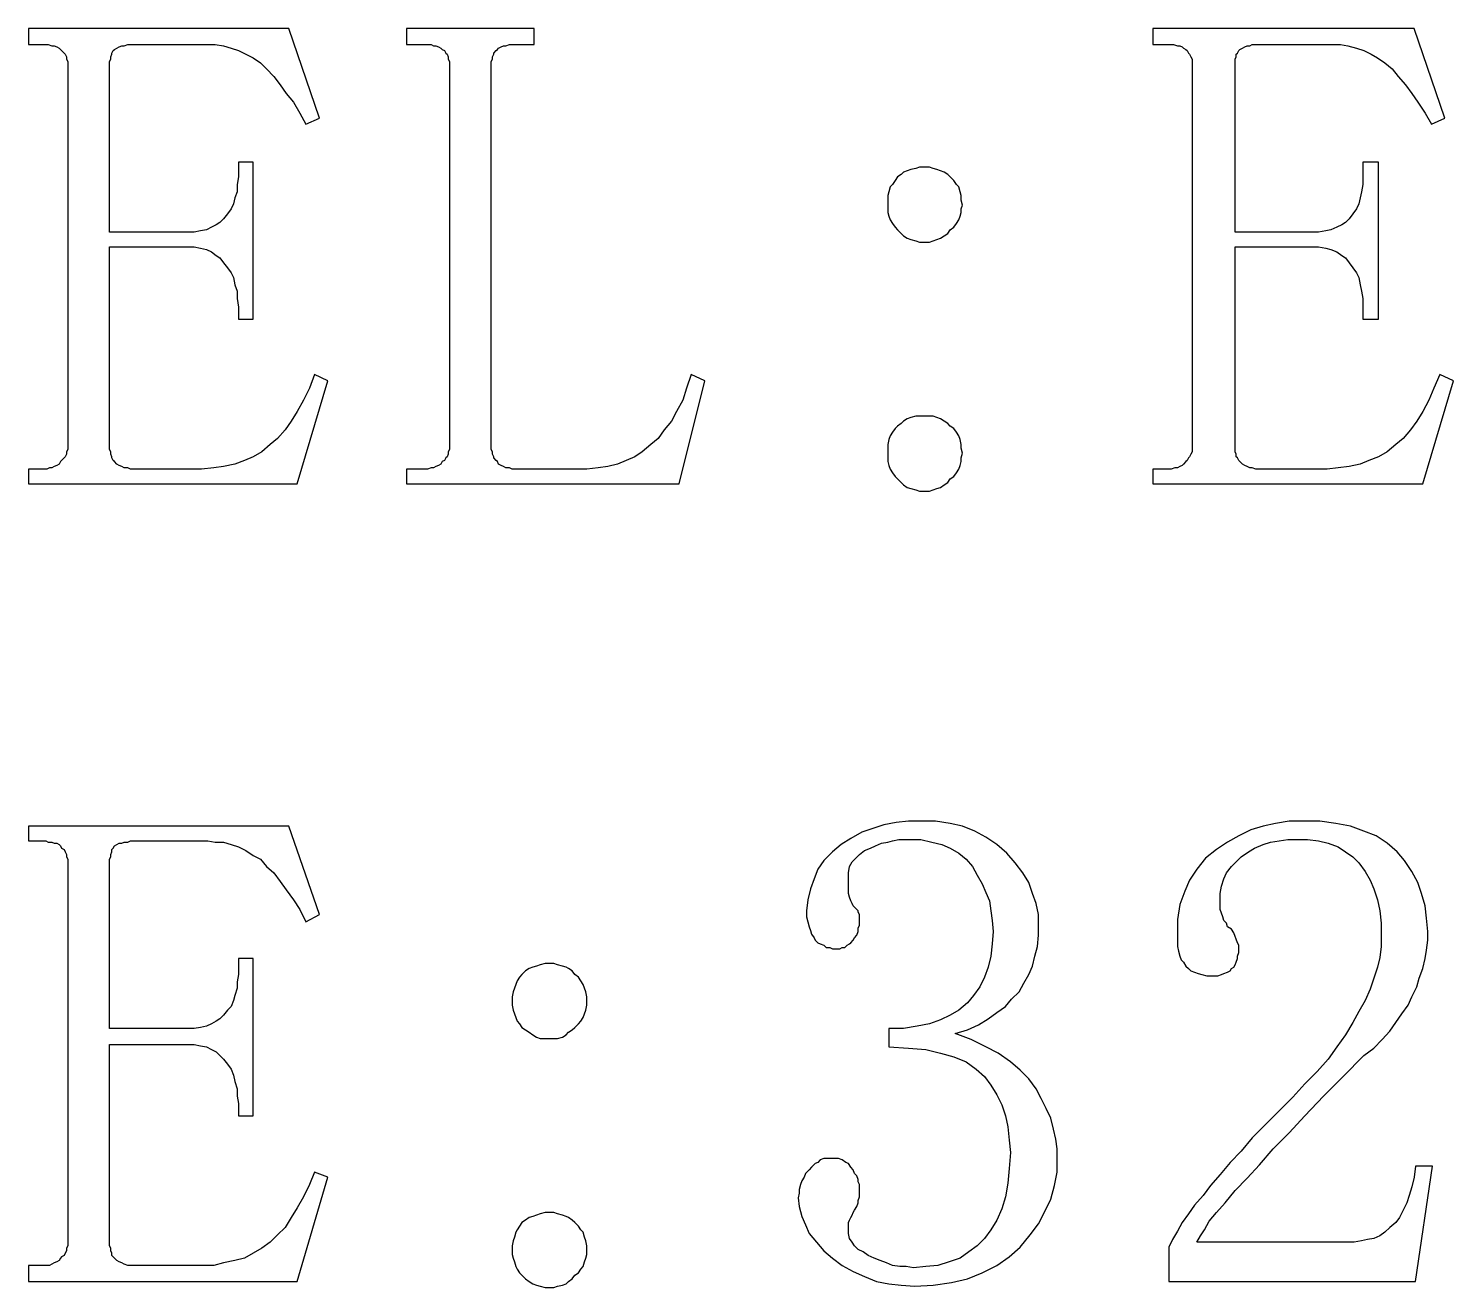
# Model space of a CAD drawing. Extents: x -210 to 210, y -160 to 160.
# Drawn here: x -183.85 to -172.24, y -132.97 to -122.71 of the extents above; entities that cross this region are included whole.
import ezdxf

# ---------------------------------------------------------------- set-up
doc = ezdxf.new("R2010")
doc.units = 0
doc.header["$MEASUREMENT"] = 0
doc.layers.get('0').update_dxf_attribs({"linetype": 'CONTINUOUS'})

msp = doc.modelspace()

# ---------------------------------------------------------------- linework, layer by layer
for points in [[(-183.85, -122.71), (-183.85, -122.84), (-183.85, -122.84), (-183.74, -122.84), (-183.74, -122.84), (-183.71, -122.84), (-183.71, -122.84), (-183.69, -122.84), (-183.69, -122.84), (-183.66, -122.85), (-183.66, -122.85), (-183.64, -122.85), (-183.64, -122.85), (-183.62, -122.86), (-183.62, -122.86), (-183.6, -122.87), (-183.6, -122.87), (-183.59, -122.88), (-183.59, -122.88), (-183.58, -122.89), (-183.58, -122.89), (-183.56, -122.91), (-183.56, -122.91), (-183.55, -122.92), (-183.55, -122.92), (-183.54, -122.94), (-183.54, -122.94), (-183.54, -122.96), (-183.54, -122.96), (-183.53, -122.98), (-183.53, -122.98), (-183.53, -123.01), (-183.53, -123.01), (-183.53, -126.12), (-183.53, -126.12), (-183.53, -126.14), (-183.53, -126.14), (-183.54, -126.16), (-183.54, -126.16), (-183.54, -126.18), (-183.54, -126.18), (-183.55, -126.2), (-183.55, -126.2), (-183.56, -126.21), (-183.56, -126.21), (-183.58, -126.23), (-183.58, -126.23), (-183.59, -126.24), (-183.59, -126.24), (-183.6, -126.26), (-183.6, -126.26), (-183.62, -126.27), (-183.62, -126.27), (-183.64, -126.28), (-183.64, -126.28), (-183.66, -126.29), (-183.66, -126.29), (-183.68, -126.29), (-183.68, -126.29), (-183.7, -126.3), (-183.7, -126.3), (-183.73, -126.3), (-183.73, -126.3), (-183.85, -126.3), (-183.85, -126.3), (-183.85, -126.42), (-183.85, -126.42), (-181.66, -126.42), (-181.66, -126.42), (-181.41, -125.58), (-181.41, -125.58), (-181.52, -125.53), (-181.52, -125.53), (-181.56, -125.64), (-181.56, -125.64), (-181.61, -125.74), (-181.61, -125.74), (-181.66, -125.83), (-181.66, -125.83), (-181.71, -125.91), (-181.71, -125.91), (-181.76, -125.98), (-181.76, -125.98), (-181.82, -126.05), (-181.82, -126.05), (-181.88, -126.1), (-181.88, -126.1), (-181.95, -126.16), (-181.95, -126.16), (-182.02, -126.2), (-182.02, -126.2), (-182.09, -126.23), (-182.09, -126.23), (-182.17, -126.26), (-182.17, -126.26), (-182.26, -126.28), (-182.26, -126.28), (-182.34, -126.29), (-182.34, -126.29), (-182.44, -126.3), (-182.44, -126.3), (-182.99, -126.3), (-182.99, -126.3), (-183.02, -126.3), (-183.02, -126.3), (-183.04, -126.29), (-183.04, -126.29), (-183.07, -126.29), (-183.07, -126.29), (-183.09, -126.28), (-183.09, -126.28), (-183.11, -126.27), (-183.11, -126.27), (-183.13, -126.26), (-183.13, -126.26), (-183.15, -126.24), (-183.15, -126.24), (-183.16, -126.23), (-183.16, -126.23), (-183.17, -126.21), (-183.17, -126.21), (-183.17, -126.2), (-183.17, -126.2), (-183.18, -126.18), (-183.18, -126.18), (-183.18, -126.16), (-183.18, -126.16), (-183.19, -126.14), (-183.19, -126.14), (-183.19, -126.12), (-183.19, -126.12), (-183.19, -124.49), (-183.19, -124.49), (-182.56, -124.49), (-182.56, -124.49), (-182.5, -124.49), (-182.5, -124.49), (-182.45, -124.5), (-182.45, -124.5), (-182.4, -124.51), (-182.4, -124.51), (-182.36, -124.53), (-182.36, -124.53), (-182.32, -124.56), (-182.32, -124.56), (-182.29, -124.58), (-182.29, -124.58), (-182.26, -124.62), (-182.26, -124.62), (-182.23, -124.66), (-182.23, -124.66), (-182.2, -124.7), (-182.2, -124.7), (-182.18, -124.74), (-182.18, -124.74), (-182.17, -124.8), (-182.17, -124.8), (-182.15, -124.85), (-182.15, -124.85), (-182.15, -124.91), (-182.15, -124.91), (-182.14, -124.98), (-182.14, -124.98), (-182.14, -125.08), (-182.14, -125.08), (-182.02, -125.08), (-182.02, -125.08), (-182.02, -123.8), (-182.02, -123.8), (-182.14, -123.8), (-182.14, -123.8), (-182.14, -123.92), (-182.14, -123.92), (-182.15, -123.98), (-182.15, -123.98), (-182.15, -124.04), (-182.15, -124.04), (-182.17, -124.09), (-182.17, -124.09), (-182.18, -124.14), (-182.18, -124.14), (-182.2, -124.18), (-182.2, -124.18), (-182.23, -124.22), (-182.23, -124.22), (-182.26, -124.26), (-182.26, -124.26), (-182.29, -124.29), (-182.29, -124.29), (-182.32, -124.31), (-182.32, -124.31), (-182.36, -124.33), (-182.36, -124.33), (-182.4, -124.35), (-182.4, -124.35), (-182.45, -124.36), (-182.45, -124.36), (-182.5, -124.37), (-182.5, -124.37), (-182.56, -124.37), (-182.56, -124.37), (-183.19, -124.37), (-183.19, -124.37), (-183.19, -123.01), (-183.19, -123.01), (-183.19, -122.98), (-183.19, -122.98), (-183.18, -122.96), (-183.18, -122.96), (-183.18, -122.94), (-183.18, -122.94), (-183.17, -122.92), (-183.17, -122.92), (-183.17, -122.91), (-183.17, -122.91), (-183.16, -122.89), (-183.16, -122.89), (-183.15, -122.88), (-183.15, -122.88), (-183.13, -122.87), (-183.13, -122.87), (-183.11, -122.86), (-183.11, -122.86), (-183.09, -122.85), (-183.09, -122.85), (-183.07, -122.85), (-183.07, -122.85), (-183.04, -122.84), (-183.04, -122.84), (-183.02, -122.84), (-183.02, -122.84), (-182.99, -122.84), (-182.99, -122.84), (-182.39, -122.84), (-182.39, -122.84), (-182.33, -122.84), (-182.33, -122.84), (-182.26, -122.85), (-182.26, -122.85), (-182.2, -122.87), (-182.2, -122.87), (-182.14, -122.89), (-182.14, -122.89), (-182.08, -122.92), (-182.08, -122.92), (-182.02, -122.95), (-182.02, -122.95), (-181.96, -122.99), (-181.96, -122.99), (-181.91, -123.04), (-181.91, -123.04), (-181.85, -123.1), (-181.85, -123.1), (-181.8, -123.17), (-181.8, -123.17), (-181.75, -123.24), (-181.75, -123.24), (-181.69, -123.31), (-181.69, -123.31), (-181.64, -123.4), (-181.64, -123.4), (-181.59, -123.49), (-181.59, -123.49), (-181.48, -123.44), (-181.48, -123.44), (-181.73, -122.71), (-181.73, -122.71), (-183.85, -122.71)], [(-180.08, -126.14), (-180.08, -126.12), (-180.08, -126.12), (-180.08, -123.01), (-180.08, -123.01), (-180.08, -122.98), (-180.08, -122.98), (-180.07, -122.96), (-180.07, -122.96), (-180.07, -122.94), (-180.07, -122.94), (-180.06, -122.92), (-180.06, -122.92), (-180.06, -122.91), (-180.06, -122.91), (-180.04, -122.89), (-180.04, -122.89), (-180.03, -122.88), (-180.03, -122.88), (-180.02, -122.87), (-180.02, -122.87), (-180, -122.86), (-180, -122.86), (-179.98, -122.85), (-179.98, -122.85), (-179.96, -122.85), (-179.96, -122.85), (-179.93, -122.84), (-179.93, -122.84), (-179.91, -122.84), (-179.91, -122.84), (-179.88, -122.84), (-179.88, -122.84), (-179.73, -122.84), (-179.73, -122.84), (-179.73, -122.71), (-179.73, -122.71), (-180.77, -122.71), (-180.77, -122.71), (-180.77, -122.84), (-180.77, -122.84), (-180.63, -122.84), (-180.63, -122.84), (-180.6, -122.84), (-180.6, -122.84), (-180.57, -122.84), (-180.57, -122.84), (-180.55, -122.85), (-180.55, -122.85), (-180.53, -122.85), (-180.53, -122.85), (-180.51, -122.86), (-180.51, -122.86), (-180.49, -122.87), (-180.49, -122.87), (-180.48, -122.88), (-180.48, -122.88), (-180.46, -122.89), (-180.46, -122.89), (-180.45, -122.91), (-180.45, -122.91), (-180.44, -122.92), (-180.44, -122.92), (-180.43, -122.94), (-180.43, -122.94), (-180.43, -122.96), (-180.43, -122.96), (-180.42, -122.98), (-180.42, -122.98), (-180.42, -123.01), (-180.42, -123.01), (-180.42, -126.12), (-180.42, -126.12), (-180.42, -126.14), (-180.42, -126.14), (-180.43, -126.16), (-180.43, -126.16), (-180.43, -126.18), (-180.43, -126.18), (-180.44, -126.2), (-180.44, -126.2), (-180.45, -126.21), (-180.45, -126.21), (-180.46, -126.23), (-180.46, -126.23), (-180.48, -126.24), (-180.48, -126.24), (-180.49, -126.26), (-180.49, -126.26), (-180.51, -126.27), (-180.51, -126.27), (-180.53, -126.28), (-180.53, -126.28), (-180.55, -126.29), (-180.55, -126.29), (-180.57, -126.29), (-180.57, -126.29), (-180.6, -126.3), (-180.6, -126.3), (-180.63, -126.3), (-180.63, -126.3), (-180.77, -126.3), (-180.77, -126.3), (-180.77, -126.42), (-180.77, -126.42), (-178.55, -126.42), (-178.55, -126.42), (-178.34, -125.58), (-178.34, -125.58), (-178.45, -125.53), (-178.45, -125.53), (-178.49, -125.64), (-178.49, -125.64), (-178.52, -125.74), (-178.52, -125.74), (-178.57, -125.83), (-178.57, -125.83), (-178.61, -125.91), (-178.61, -125.91), (-178.67, -125.98), (-178.67, -125.98), (-178.72, -126.05), (-178.72, -126.05), (-178.78, -126.1), (-178.78, -126.1), (-178.85, -126.16), (-178.85, -126.16), (-178.91, -126.2), (-178.91, -126.2), (-178.98, -126.23), (-178.98, -126.23), (-179.05, -126.26), (-179.05, -126.26), (-179.13, -126.28), (-179.13, -126.28), (-179.21, -126.29), (-179.21, -126.29), (-179.3, -126.3), (-179.3, -126.3), (-179.88, -126.3), (-179.88, -126.3), (-179.91, -126.3), (-179.91, -126.3), (-179.93, -126.29), (-179.93, -126.29), (-179.96, -126.29), (-179.96, -126.29), (-179.98, -126.28), (-179.98, -126.28), (-180, -126.27), (-180, -126.27), (-180.02, -126.26), (-180.02, -126.26), (-180.03, -126.24), (-180.03, -126.24), (-180.04, -126.23), (-180.04, -126.23), (-180.06, -126.21), (-180.06, -126.21), (-180.06, -126.2), (-180.06, -126.2), (-180.07, -126.18), (-180.07, -126.18), (-180.07, -126.16), (-180.07, -126.16), (-180.08, -126.14)], [(-174.69, -122.71), (-174.69, -122.84), (-174.69, -122.84), (-174.58, -122.84), (-174.58, -122.84), (-174.55, -122.84), (-174.55, -122.84), (-174.52, -122.84), (-174.52, -122.84), (-174.49, -122.85), (-174.49, -122.85), (-174.47, -122.85), (-174.47, -122.85), (-174.45, -122.86), (-174.45, -122.86), (-174.44, -122.87), (-174.44, -122.87), (-174.42, -122.88), (-174.42, -122.88), (-174.41, -122.89), (-174.41, -122.89), (-174.4, -122.91), (-174.4, -122.91), (-174.39, -122.92), (-174.39, -122.92), (-174.38, -122.94), (-174.38, -122.94), (-174.37, -122.96), (-174.37, -122.96), (-174.37, -122.98), (-174.37, -122.98), (-174.37, -123.01), (-174.37, -123.01), (-174.37, -126.12), (-174.37, -126.12), (-174.37, -126.14), (-174.37, -126.14), (-174.37, -126.16), (-174.37, -126.16), (-174.38, -126.18), (-174.38, -126.18), (-174.39, -126.2), (-174.39, -126.2), (-174.4, -126.21), (-174.4, -126.21), (-174.41, -126.23), (-174.41, -126.23), (-174.42, -126.24), (-174.42, -126.24), (-174.44, -126.26), (-174.44, -126.26), (-174.45, -126.27), (-174.45, -126.27), (-174.47, -126.28), (-174.47, -126.28), (-174.49, -126.29), (-174.49, -126.29), (-174.51, -126.29), (-174.51, -126.29), (-174.54, -126.3), (-174.54, -126.3), (-174.56, -126.3), (-174.56, -126.3), (-174.69, -126.3), (-174.69, -126.3), (-174.69, -126.42), (-174.69, -126.42), (-172.49, -126.42), (-172.49, -126.42), (-172.24, -125.58), (-172.24, -125.58), (-172.35, -125.53), (-172.35, -125.53), (-172.4, -125.64), (-172.4, -125.64), (-172.44, -125.74), (-172.44, -125.74), (-172.49, -125.83), (-172.49, -125.83), (-172.54, -125.91), (-172.54, -125.91), (-172.59, -125.98), (-172.59, -125.98), (-172.65, -126.05), (-172.65, -126.05), (-172.71, -126.1), (-172.71, -126.1), (-172.78, -126.16), (-172.78, -126.16), (-172.85, -126.2), (-172.85, -126.2), (-172.93, -126.23), (-172.93, -126.23), (-173, -126.26), (-173, -126.26), (-173.09, -126.28), (-173.09, -126.28), (-173.18, -126.29), (-173.18, -126.29), (-173.27, -126.3), (-173.27, -126.3), (-173.83, -126.3), (-173.83, -126.3), (-173.85, -126.3), (-173.85, -126.3), (-173.88, -126.29), (-173.88, -126.29), (-173.9, -126.29), (-173.9, -126.29), (-173.92, -126.28), (-173.92, -126.28), (-173.94, -126.27), (-173.94, -126.27), (-173.96, -126.26), (-173.96, -126.26), (-173.98, -126.24), (-173.98, -126.24), (-173.99, -126.23), (-173.99, -126.23), (-174, -126.21), (-174, -126.21), (-174.01, -126.2), (-174.01, -126.2), (-174.01, -126.18), (-174.01, -126.18), (-174.02, -126.16), (-174.02, -126.16), (-174.02, -126.14), (-174.02, -126.14), (-174.02, -126.12), (-174.02, -126.12), (-174.02, -124.49), (-174.02, -124.49), (-173.39, -124.49), (-173.39, -124.49), (-173.34, -124.49), (-173.34, -124.49), (-173.28, -124.5), (-173.28, -124.5), (-173.24, -124.51), (-173.24, -124.51), (-173.19, -124.53), (-173.19, -124.53), (-173.15, -124.56), (-173.15, -124.56), (-173.12, -124.58), (-173.12, -124.58), (-173.09, -124.62), (-173.09, -124.62), (-173.06, -124.66), (-173.06, -124.66), (-173.03, -124.7), (-173.03, -124.7), (-173.01, -124.74), (-173.01, -124.74), (-173, -124.8), (-173, -124.8), (-172.99, -124.85), (-172.99, -124.85), (-172.98, -124.91), (-172.98, -124.91), (-172.98, -124.98), (-172.98, -124.98), (-172.98, -125.08), (-172.98, -125.08), (-172.85, -125.08), (-172.85, -125.08), (-172.85, -123.8), (-172.85, -123.8), (-172.98, -123.8), (-172.98, -123.8), (-172.98, -123.92), (-172.98, -123.92), (-172.98, -123.98), (-172.98, -123.98), (-172.99, -124.04), (-172.99, -124.04), (-173, -124.09), (-173, -124.09), (-173.01, -124.14), (-173.01, -124.14), (-173.03, -124.18), (-173.03, -124.18), (-173.06, -124.22), (-173.06, -124.22), (-173.09, -124.26), (-173.09, -124.26), (-173.12, -124.29), (-173.12, -124.29), (-173.15, -124.31), (-173.15, -124.31), (-173.19, -124.33), (-173.19, -124.33), (-173.24, -124.35), (-173.24, -124.35), (-173.28, -124.36), (-173.28, -124.36), (-173.34, -124.37), (-173.34, -124.37), (-173.39, -124.37), (-173.39, -124.37), (-174.02, -124.37), (-174.02, -124.37), (-174.02, -123.01), (-174.02, -123.01), (-174.02, -122.98), (-174.02, -122.98), (-174.02, -122.96), (-174.02, -122.96), (-174.01, -122.94), (-174.01, -122.94), (-174.01, -122.92), (-174.01, -122.92), (-174, -122.91), (-174, -122.91), (-173.99, -122.89), (-173.99, -122.89), (-173.98, -122.88), (-173.98, -122.88), (-173.96, -122.87), (-173.96, -122.87), (-173.94, -122.86), (-173.94, -122.86), (-173.92, -122.85), (-173.92, -122.85), (-173.9, -122.85), (-173.9, -122.85), (-173.88, -122.84), (-173.88, -122.84), (-173.85, -122.84), (-173.85, -122.84), (-173.83, -122.84), (-173.83, -122.84), (-173.23, -122.84), (-173.23, -122.84), (-173.16, -122.84), (-173.16, -122.84), (-173.1, -122.85), (-173.1, -122.85), (-173.03, -122.87), (-173.03, -122.87), (-172.97, -122.89), (-172.97, -122.89), (-172.91, -122.92), (-172.91, -122.92), (-172.86, -122.95), (-172.86, -122.95), (-172.8, -122.99), (-172.8, -122.99), (-172.74, -123.04), (-172.74, -123.04), (-172.69, -123.1), (-172.69, -123.1), (-172.63, -123.17), (-172.63, -123.17), (-172.58, -123.24), (-172.58, -123.24), (-172.53, -123.31), (-172.53, -123.31), (-172.47, -123.4), (-172.47, -123.4), (-172.42, -123.49), (-172.42, -123.49), (-172.31, -123.44), (-172.31, -123.44), (-172.56, -122.71), (-172.56, -122.71), (-174.69, -122.71)], [(-176.25, -124.18), (-176.24, -124.15), (-176.24, -124.15), (-176.25, -124.11), (-176.25, -124.11), (-176.25, -124.07), (-176.25, -124.07), (-176.26, -124.04), (-176.26, -124.04), (-176.27, -124), (-176.27, -124), (-176.29, -123.98), (-176.29, -123.98), (-176.31, -123.95), (-176.31, -123.95), (-176.34, -123.92), (-176.34, -123.92), (-176.36, -123.9), (-176.36, -123.9), (-176.39, -123.88), (-176.39, -123.88), (-176.42, -123.87), (-176.42, -123.87), (-176.45, -123.86), (-176.45, -123.86), (-176.48, -123.85), (-176.48, -123.85), (-176.51, -123.84), (-176.51, -123.84), (-176.55, -123.84), (-176.55, -123.84), (-176.59, -123.84), (-176.59, -123.84), (-176.62, -123.85), (-176.62, -123.85), (-176.66, -123.86), (-176.66, -123.86), (-176.69, -123.87), (-176.69, -123.87), (-176.72, -123.88), (-176.72, -123.88), (-176.74, -123.9), (-176.74, -123.9), (-176.77, -123.92), (-176.77, -123.92), (-176.79, -123.95), (-176.79, -123.95), (-176.81, -123.98), (-176.81, -123.98), (-176.83, -124), (-176.83, -124), (-176.84, -124.04), (-176.84, -124.04), (-176.85, -124.07), (-176.85, -124.07), (-176.85, -124.11), (-176.85, -124.11), (-176.85, -124.15), (-176.85, -124.15), (-176.85, -124.18), (-176.85, -124.18), (-176.85, -124.21), (-176.85, -124.21), (-176.84, -124.24), (-176.84, -124.24), (-176.83, -124.27), (-176.83, -124.27), (-176.81, -124.3), (-176.81, -124.3), (-176.79, -124.33), (-176.79, -124.33), (-176.77, -124.35), (-176.77, -124.35), (-176.74, -124.38), (-176.74, -124.38), (-176.72, -124.4), (-176.72, -124.4), (-176.69, -124.42), (-176.69, -124.42), (-176.66, -124.43), (-176.66, -124.43), (-176.62, -124.44), (-176.62, -124.44), (-176.59, -124.45), (-176.59, -124.45), (-176.55, -124.45), (-176.55, -124.45), (-176.51, -124.45), (-176.51, -124.45), (-176.48, -124.44), (-176.48, -124.44), (-176.45, -124.43), (-176.45, -124.43), (-176.42, -124.42), (-176.42, -124.42), (-176.39, -124.4), (-176.39, -124.4), (-176.36, -124.38), (-176.36, -124.38), (-176.34, -124.35), (-176.34, -124.35), (-176.31, -124.33), (-176.31, -124.33), (-176.29, -124.3), (-176.29, -124.3), (-176.27, -124.27), (-176.27, -124.27), (-176.26, -124.24), (-176.26, -124.24), (-176.25, -124.21), (-176.25, -124.21), (-176.25, -124.18)], [(-176.25, -126.21), (-176.24, -126.17), (-176.24, -126.17), (-176.25, -126.13), (-176.25, -126.13), (-176.25, -126.1), (-176.25, -126.1), (-176.26, -126.06), (-176.26, -126.06), (-176.27, -126.03), (-176.27, -126.03), (-176.29, -126), (-176.29, -126), (-176.31, -125.97), (-176.31, -125.97), (-176.34, -125.95), (-176.34, -125.95), (-176.36, -125.93), (-176.36, -125.93), (-176.39, -125.91), (-176.39, -125.91), (-176.42, -125.89), (-176.42, -125.89), (-176.45, -125.88), (-176.45, -125.88), (-176.48, -125.87), (-176.48, -125.87), (-176.51, -125.87), (-176.51, -125.87), (-176.55, -125.87), (-176.55, -125.87), (-176.59, -125.87), (-176.59, -125.87), (-176.62, -125.87), (-176.62, -125.87), (-176.66, -125.88), (-176.66, -125.88), (-176.69, -125.89), (-176.69, -125.89), (-176.72, -125.91), (-176.72, -125.91), (-176.74, -125.93), (-176.74, -125.93), (-176.77, -125.95), (-176.77, -125.95), (-176.79, -125.97), (-176.79, -125.97), (-176.81, -126), (-176.81, -126), (-176.83, -126.03), (-176.83, -126.03), (-176.84, -126.06), (-176.84, -126.06), (-176.85, -126.1), (-176.85, -126.1), (-176.85, -126.13), (-176.85, -126.13), (-176.85, -126.17), (-176.85, -126.17), (-176.85, -126.21), (-176.85, -126.21), (-176.85, -126.24), (-176.85, -126.24), (-176.84, -126.27), (-176.84, -126.27), (-176.83, -126.3), (-176.83, -126.3), (-176.81, -126.33), (-176.81, -126.33), (-176.79, -126.36), (-176.79, -126.36), (-176.77, -126.38), (-176.77, -126.38), (-176.74, -126.41), (-176.74, -126.41), (-176.72, -126.43), (-176.72, -126.43), (-176.69, -126.45), (-176.69, -126.45), (-176.66, -126.46), (-176.66, -126.46), (-176.62, -126.47), (-176.62, -126.47), (-176.59, -126.48), (-176.59, -126.48), (-176.55, -126.48), (-176.55, -126.48), (-176.51, -126.48), (-176.51, -126.48), (-176.48, -126.47), (-176.48, -126.47), (-176.45, -126.46), (-176.45, -126.46), (-176.42, -126.45), (-176.42, -126.45), (-176.39, -126.43), (-176.39, -126.43), (-176.36, -126.41), (-176.36, -126.41), (-176.34, -126.38), (-176.34, -126.38), (-176.31, -126.36), (-176.31, -126.36), (-176.29, -126.33), (-176.29, -126.33), (-176.27, -126.3), (-176.27, -126.3), (-176.26, -126.27), (-176.26, -126.27), (-176.25, -126.24), (-176.25, -126.24), (-176.25, -126.21)], [(-183.85, -129.21), (-183.85, -129.33), (-183.85, -129.33), (-183.74, -129.33), (-183.74, -129.33), (-183.71, -129.33), (-183.71, -129.33), (-183.69, -129.34), (-183.69, -129.34), (-183.66, -129.34), (-183.66, -129.34), (-183.64, -129.35), (-183.64, -129.35), (-183.62, -129.35), (-183.62, -129.35), (-183.6, -129.36), (-183.6, -129.36), (-183.59, -129.37), (-183.59, -129.37), (-183.58, -129.39), (-183.58, -129.39), (-183.56, -129.4), (-183.56, -129.4), (-183.55, -129.42), (-183.55, -129.42), (-183.54, -129.44), (-183.54, -129.44), (-183.54, -129.46), (-183.54, -129.46), (-183.53, -129.48), (-183.53, -129.48), (-183.53, -129.5), (-183.53, -129.5), (-183.53, -132.61), (-183.53, -132.61), (-183.53, -132.63), (-183.53, -132.63), (-183.54, -132.65), (-183.54, -132.65), (-183.54, -132.67), (-183.54, -132.67), (-183.55, -132.69), (-183.55, -132.69), (-183.56, -132.71), (-183.56, -132.71), (-183.58, -132.72), (-183.58, -132.72), (-183.59, -132.73), (-183.59, -132.73), (-183.6, -132.75), (-183.6, -132.75), (-183.62, -132.76), (-183.62, -132.76), (-183.64, -132.77), (-183.64, -132.77), (-183.66, -132.78), (-183.66, -132.78), (-183.68, -132.79), (-183.68, -132.79), (-183.7, -132.79), (-183.7, -132.79), (-183.73, -132.79), (-183.73, -132.79), (-183.85, -132.79), (-183.85, -132.79), (-183.85, -132.92), (-183.85, -132.92), (-181.66, -132.92), (-181.66, -132.92), (-181.41, -132.07), (-181.41, -132.07), (-181.52, -132.03), (-181.52, -132.03), (-181.56, -132.13), (-181.56, -132.13), (-181.61, -132.23), (-181.61, -132.23), (-181.66, -132.32), (-181.66, -132.32), (-181.71, -132.4), (-181.71, -132.4), (-181.76, -132.48), (-181.76, -132.48), (-181.82, -132.54), (-181.82, -132.54), (-181.88, -132.6), (-181.88, -132.6), (-181.95, -132.65), (-181.95, -132.65), (-182.02, -132.69), (-182.02, -132.69), (-182.09, -132.73), (-182.09, -132.73), (-182.17, -132.75), (-182.17, -132.75), (-182.26, -132.77), (-182.26, -132.77), (-182.34, -132.79), (-182.34, -132.79), (-182.44, -132.79), (-182.44, -132.79), (-182.99, -132.79), (-182.99, -132.79), (-183.02, -132.79), (-183.02, -132.79), (-183.04, -132.79), (-183.04, -132.79), (-183.07, -132.78), (-183.07, -132.78), (-183.09, -132.77), (-183.09, -132.77), (-183.11, -132.76), (-183.11, -132.76), (-183.13, -132.75), (-183.13, -132.75), (-183.15, -132.73), (-183.15, -132.73), (-183.16, -132.72), (-183.16, -132.72), (-183.17, -132.71), (-183.17, -132.71), (-183.17, -132.69), (-183.17, -132.69), (-183.18, -132.67), (-183.18, -132.67), (-183.18, -132.65), (-183.18, -132.65), (-183.19, -132.63), (-183.19, -132.63), (-183.19, -132.61), (-183.19, -132.61), (-183.19, -130.99), (-183.19, -130.99), (-182.56, -130.99), (-182.56, -130.99), (-182.5, -130.99), (-182.5, -130.99), (-182.45, -131), (-182.45, -131), (-182.4, -131.01), (-182.4, -131.01), (-182.36, -131.03), (-182.36, -131.03), (-182.32, -131.05), (-182.32, -131.05), (-182.29, -131.08), (-182.29, -131.08), (-182.26, -131.11), (-182.26, -131.11), (-182.23, -131.15), (-182.23, -131.15), (-182.2, -131.19), (-182.2, -131.19), (-182.18, -131.24), (-182.18, -131.24), (-182.17, -131.29), (-182.17, -131.29), (-182.15, -131.35), (-182.15, -131.35), (-182.15, -131.41), (-182.15, -131.41), (-182.14, -131.47), (-182.14, -131.47), (-182.14, -131.57), (-182.14, -131.57), (-182.02, -131.57), (-182.02, -131.57), (-182.02, -130.29), (-182.02, -130.29), (-182.14, -130.29), (-182.14, -130.29), (-182.14, -130.42), (-182.14, -130.42), (-182.15, -130.48), (-182.15, -130.48), (-182.15, -130.53), (-182.15, -130.53), (-182.17, -130.59), (-182.17, -130.59), (-182.18, -130.63), (-182.18, -130.63), (-182.2, -130.68), (-182.2, -130.68), (-182.23, -130.71), (-182.23, -130.71), (-182.26, -130.75), (-182.26, -130.75), (-182.29, -130.78), (-182.29, -130.78), (-182.32, -130.8), (-182.32, -130.8), (-182.36, -130.82), (-182.36, -130.82), (-182.4, -130.84), (-182.4, -130.84), (-182.45, -130.85), (-182.45, -130.85), (-182.5, -130.86), (-182.5, -130.86), (-182.56, -130.86), (-182.56, -130.86), (-183.19, -130.86), (-183.19, -130.86), (-183.19, -129.5), (-183.19, -129.5), (-183.19, -129.48), (-183.19, -129.48), (-183.18, -129.46), (-183.18, -129.46), (-183.18, -129.44), (-183.18, -129.44), (-183.17, -129.42), (-183.17, -129.42), (-183.17, -129.4), (-183.17, -129.4), (-183.16, -129.39), (-183.16, -129.39), (-183.15, -129.37), (-183.15, -129.37), (-183.13, -129.36), (-183.13, -129.36), (-183.11, -129.35), (-183.11, -129.35), (-183.09, -129.35), (-183.09, -129.35), (-183.07, -129.34), (-183.07, -129.34), (-183.04, -129.34), (-183.04, -129.34), (-183.02, -129.33), (-183.02, -129.33), (-182.99, -129.33), (-182.99, -129.33), (-182.39, -129.33), (-182.39, -129.33), (-182.33, -129.34), (-182.33, -129.34), (-182.26, -129.34), (-182.26, -129.34), (-182.2, -129.36), (-182.2, -129.36), (-182.14, -129.38), (-182.14, -129.38), (-182.08, -129.41), (-182.08, -129.41), (-182.02, -129.45), (-182.02, -129.45), (-181.96, -129.48), (-181.96, -129.48), (-181.91, -129.54), (-181.91, -129.54), (-181.85, -129.59), (-181.85, -129.59), (-181.8, -129.66), (-181.8, -129.66), (-181.75, -129.73), (-181.75, -129.73), (-181.69, -129.81), (-181.69, -129.81), (-181.64, -129.89), (-181.64, -129.89), (-181.59, -129.99), (-181.59, -129.99), (-181.48, -129.93), (-181.48, -129.93), (-181.73, -129.21), (-181.73, -129.21), (-183.85, -129.21)], [(-175.47, -132.03), (-175.47, -131.92), (-175.47, -131.92), (-175.47, -131.84), (-175.47, -131.84), (-175.48, -131.76), (-175.48, -131.76), (-175.5, -131.68), (-175.5, -131.68), (-175.52, -131.59), (-175.52, -131.59), (-175.56, -131.51), (-175.56, -131.51), (-175.6, -131.43), (-175.6, -131.43), (-175.64, -131.35), (-175.64, -131.35), (-175.7, -131.27), (-175.7, -131.27), (-175.77, -131.2), (-175.77, -131.2), (-175.85, -131.13), (-175.85, -131.13), (-175.95, -131.06), (-175.95, -131.06), (-176.05, -131.01), (-176.05, -131.01), (-176.17, -130.95), (-176.17, -130.95), (-176.3, -130.9), (-176.3, -130.9), (-176.2, -130.87), (-176.2, -130.87), (-176.11, -130.83), (-176.11, -130.83), (-176.03, -130.78), (-176.03, -130.78), (-175.96, -130.73), (-175.96, -130.73), (-175.89, -130.68), (-175.89, -130.68), (-175.84, -130.62), (-175.84, -130.62), (-175.78, -130.56), (-175.78, -130.56), (-175.74, -130.49), (-175.74, -130.49), (-175.7, -130.42), (-175.7, -130.42), (-175.67, -130.35), (-175.67, -130.35), (-175.65, -130.27), (-175.65, -130.27), (-175.63, -130.19), (-175.63, -130.19), (-175.62, -130.1), (-175.62, -130.1), (-175.62, -130.01), (-175.62, -130.01), (-175.62, -129.93), (-175.62, -129.93), (-175.64, -129.84), (-175.64, -129.84), (-175.67, -129.76), (-175.67, -129.76), (-175.7, -129.67), (-175.7, -129.67), (-175.75, -129.59), (-175.75, -129.59), (-175.81, -129.51), (-175.81, -129.51), (-175.88, -129.43), (-175.88, -129.43), (-175.96, -129.36), (-175.96, -129.36), (-176.05, -129.3), (-176.05, -129.3), (-176.14, -129.25), (-176.14, -129.25), (-176.24, -129.21), (-176.24, -129.21), (-176.34, -129.19), (-176.34, -129.19), (-176.46, -129.17), (-176.46, -129.17), (-176.58, -129.17), (-176.58, -129.17), (-176.68, -129.17), (-176.68, -129.17), (-176.78, -129.18), (-176.78, -129.18), (-176.88, -129.2), (-176.88, -129.2), (-176.97, -129.23), (-176.97, -129.23), (-177.06, -129.26), (-177.06, -129.26), (-177.15, -129.31), (-177.15, -129.31), (-177.23, -129.36), (-177.23, -129.36), (-177.3, -129.42), (-177.3, -129.42), (-177.37, -129.49), (-177.37, -129.49), (-177.42, -129.56), (-177.42, -129.56), (-177.45, -129.64), (-177.45, -129.64), (-177.48, -129.72), (-177.48, -129.72), (-177.5, -129.81), (-177.5, -129.81), (-177.51, -129.9), (-177.51, -129.9), (-177.51, -129.95), (-177.51, -129.95), (-177.5, -129.99), (-177.5, -129.99), (-177.49, -130.03), (-177.49, -130.03), (-177.48, -130.06), (-177.48, -130.06), (-177.47, -130.09), (-177.47, -130.09), (-177.45, -130.12), (-177.45, -130.12), (-177.44, -130.14), (-177.44, -130.14), (-177.42, -130.16), (-177.42, -130.16), (-177.4, -130.17), (-177.4, -130.17), (-177.37, -130.18), (-177.37, -130.18), (-177.35, -130.2), (-177.35, -130.2), (-177.32, -130.2), (-177.32, -130.2), (-177.3, -130.21), (-177.3, -130.21), (-177.27, -130.21), (-177.27, -130.21), (-177.24, -130.21), (-177.24, -130.21), (-177.22, -130.2), (-177.22, -130.2), (-177.2, -130.2), (-177.2, -130.2), (-177.18, -130.18), (-177.18, -130.18), (-177.16, -130.17), (-177.16, -130.17), (-177.15, -130.16), (-177.15, -130.16), (-177.13, -130.14), (-177.13, -130.14), (-177.12, -130.12), (-177.12, -130.12), (-177.1, -130.1), (-177.1, -130.1), (-177.09, -130.07), (-177.09, -130.07), (-177.09, -130.04), (-177.09, -130.04), (-177.08, -130.02), (-177.08, -130.02), (-177.08, -129.99), (-177.08, -129.99), (-177.08, -129.96), (-177.08, -129.96), (-177.08, -129.94), (-177.08, -129.94), (-177.08, -129.93), (-177.08, -129.93), (-177.09, -129.91), (-177.09, -129.91), (-177.09, -129.9), (-177.09, -129.9), (-177.1, -129.89), (-177.1, -129.89), (-177.12, -129.87), (-177.12, -129.87), (-177.13, -129.86), (-177.13, -129.86), (-177.14, -129.84), (-177.14, -129.84), (-177.15, -129.82), (-177.15, -129.82), (-177.16, -129.79), (-177.16, -129.79), (-177.17, -129.76), (-177.17, -129.76), (-177.17, -129.72), (-177.17, -129.72), (-177.17, -129.68), (-177.17, -129.68), (-177.17, -129.64), (-177.17, -129.64), (-177.17, -129.59), (-177.17, -129.59), (-177.16, -129.54), (-177.16, -129.54), (-177.14, -129.5), (-177.14, -129.5), (-177.11, -129.47), (-177.11, -129.47), (-177.08, -129.44), (-177.08, -129.44), (-177.04, -129.41), (-177.04, -129.41), (-176.99, -129.39), (-176.99, -129.39), (-176.95, -129.37), (-176.95, -129.37), (-176.9, -129.35), (-176.9, -129.35), (-176.85, -129.34), (-176.85, -129.34), (-176.81, -129.33), (-176.81, -129.33), (-176.76, -129.32), (-176.76, -129.32), (-176.72, -129.32), (-176.72, -129.32), (-176.67, -129.32), (-176.67, -129.32), (-176.58, -129.32), (-176.58, -129.32), (-176.49, -129.34), (-176.49, -129.34), (-176.41, -129.36), (-176.41, -129.36), (-176.34, -129.39), (-176.34, -129.39), (-176.27, -129.43), (-176.27, -129.43), (-176.21, -129.48), (-176.21, -129.48), (-176.16, -129.54), (-176.16, -129.54), (-176.12, -129.61), (-176.12, -129.61), (-176.08, -129.68), (-176.08, -129.68), (-176.05, -129.75), (-176.05, -129.75), (-176.02, -129.82), (-176.02, -129.82), (-176.01, -129.9), (-176.01, -129.9), (-176, -129.98), (-176, -129.98), (-175.99, -130.07), (-175.99, -130.07), (-176, -130.17), (-176, -130.17), (-176.01, -130.27), (-176.01, -130.27), (-176.03, -130.36), (-176.03, -130.36), (-176.06, -130.44), (-176.06, -130.44), (-176.1, -130.52), (-176.1, -130.52), (-176.15, -130.59), (-176.15, -130.59), (-176.2, -130.65), (-176.2, -130.65), (-176.27, -130.71), (-176.27, -130.71), (-176.34, -130.75), (-176.34, -130.75), (-176.42, -130.79), (-176.42, -130.79), (-176.51, -130.82), (-176.51, -130.82), (-176.61, -130.84), (-176.61, -130.84), (-176.72, -130.86), (-176.72, -130.86), (-176.84, -130.86), (-176.84, -130.86), (-176.84, -131.01), (-176.84, -131.01), (-176.68, -131.02), (-176.68, -131.02), (-176.54, -131.03), (-176.54, -131.03), (-176.42, -131.06), (-176.42, -131.06), (-176.31, -131.09), (-176.31, -131.09), (-176.21, -131.13), (-176.21, -131.13), (-176.13, -131.19), (-176.13, -131.19), (-176.06, -131.25), (-176.06, -131.25), (-176.01, -131.32), (-176.01, -131.32), (-175.96, -131.4), (-175.96, -131.4), (-175.92, -131.48), (-175.92, -131.48), (-175.89, -131.57), (-175.89, -131.57), (-175.87, -131.66), (-175.87, -131.66), (-175.86, -131.77), (-175.86, -131.77), (-175.85, -131.87), (-175.85, -131.87), (-175.86, -132), (-175.86, -132), (-175.87, -132.12), (-175.87, -132.12), (-175.89, -132.23), (-175.89, -132.23), (-175.92, -132.33), (-175.92, -132.33), (-175.96, -132.42), (-175.96, -132.42), (-176.01, -132.5), (-176.01, -132.5), (-176.06, -132.57), (-176.06, -132.57), (-176.12, -132.63), (-176.12, -132.63), (-176.19, -132.68), (-176.19, -132.68), (-176.26, -132.73), (-176.26, -132.73), (-176.35, -132.76), (-176.35, -132.76), (-176.44, -132.79), (-176.44, -132.79), (-176.54, -132.8), (-176.54, -132.8), (-176.64, -132.81), (-176.64, -132.81), (-176.7, -132.8), (-176.7, -132.8), (-176.75, -132.8), (-176.75, -132.8), (-176.81, -132.79), (-176.81, -132.79), (-176.86, -132.77), (-176.86, -132.77), (-176.91, -132.75), (-176.91, -132.75), (-176.96, -132.73), (-176.96, -132.73), (-177.01, -132.71), (-177.01, -132.71), (-177.05, -132.68), (-177.05, -132.68), (-177.09, -132.66), (-177.09, -132.66), (-177.12, -132.63), (-177.12, -132.63), (-177.14, -132.6), (-177.14, -132.6), (-177.16, -132.57), (-177.16, -132.57), (-177.17, -132.53), (-177.17, -132.53), (-177.17, -132.5), (-177.17, -132.5), (-177.17, -132.48), (-177.17, -132.48), (-177.17, -132.46), (-177.17, -132.46), (-177.17, -132.44), (-177.17, -132.44), (-177.16, -132.42), (-177.16, -132.42), (-177.15, -132.4), (-177.15, -132.4), (-177.14, -132.38), (-177.14, -132.38), (-177.13, -132.36), (-177.13, -132.36), (-177.12, -132.34), (-177.12, -132.34), (-177.1, -132.31), (-177.1, -132.31), (-177.09, -132.28), (-177.09, -132.28), (-177.09, -132.26), (-177.09, -132.26), (-177.08, -132.23), (-177.08, -132.23), (-177.08, -132.2), (-177.08, -132.2), (-177.08, -132.17), (-177.08, -132.17), (-177.08, -132.15), (-177.08, -132.15), (-177.08, -132.13), (-177.08, -132.13), (-177.09, -132.11), (-177.09, -132.11), (-177.09, -132.09), (-177.09, -132.09), (-177.1, -132.06), (-177.1, -132.06), (-177.12, -132.04), (-177.12, -132.04), (-177.13, -132.01), (-177.13, -132.01), (-177.15, -131.99), (-177.15, -131.99), (-177.17, -131.96), (-177.17, -131.96), (-177.19, -131.95), (-177.19, -131.95), (-177.22, -131.93), (-177.22, -131.93), (-177.25, -131.92), (-177.25, -131.92), (-177.29, -131.92), (-177.29, -131.92), (-177.33, -131.92), (-177.33, -131.92), (-177.35, -131.92), (-177.35, -131.92), (-177.37, -131.92), (-177.37, -131.92), (-177.4, -131.93), (-177.4, -131.93), (-177.42, -131.95), (-177.42, -131.95), (-177.44, -131.96), (-177.44, -131.96), (-177.47, -131.99), (-177.47, -131.99), (-177.49, -132.01), (-177.49, -132.01), (-177.52, -132.04), (-177.52, -132.04), (-177.53, -132.07), (-177.53, -132.07), (-177.55, -132.1), (-177.55, -132.1), (-177.56, -132.13), (-177.56, -132.13), (-177.57, -132.17), (-177.57, -132.17), (-177.57, -132.2), (-177.57, -132.2), (-177.58, -132.24), (-177.58, -132.24), (-177.57, -132.31), (-177.57, -132.31), (-177.55, -132.39), (-177.55, -132.39), (-177.52, -132.46), (-177.52, -132.46), (-177.49, -132.53), (-177.49, -132.53), (-177.43, -132.6), (-177.43, -132.6), (-177.37, -132.67), (-177.37, -132.67), (-177.3, -132.73), (-177.3, -132.73), (-177.22, -132.79), (-177.22, -132.79), (-177.13, -132.84), (-177.13, -132.84), (-177.04, -132.88), (-177.04, -132.88), (-176.94, -132.92), (-176.94, -132.92), (-176.84, -132.94), (-176.84, -132.94), (-176.74, -132.95), (-176.74, -132.95), (-176.63, -132.96), (-176.63, -132.96), (-176.48, -132.95), (-176.48, -132.95), (-176.33, -132.93), (-176.33, -132.93), (-176.2, -132.9), (-176.2, -132.9), (-176.08, -132.85), (-176.08, -132.85), (-175.96, -132.79), (-175.96, -132.79), (-175.86, -132.72), (-175.86, -132.72), (-175.77, -132.64), (-175.77, -132.64), (-175.69, -132.54), (-175.69, -132.54), (-175.62, -132.45), (-175.62, -132.45), (-175.57, -132.35), (-175.57, -132.35), (-175.52, -132.25), (-175.52, -132.25), (-175.49, -132.14), (-175.49, -132.14), (-175.47, -132.03)], [(-172.83, -130), (-172.83, -130.11), (-172.83, -130.11), (-172.83, -130.19), (-172.83, -130.19), (-172.84, -130.28), (-172.84, -130.28), (-172.86, -130.36), (-172.86, -130.36), (-172.89, -130.45), (-172.89, -130.45), (-172.92, -130.54), (-172.92, -130.54), (-172.96, -130.63), (-172.96, -130.63), (-173.01, -130.72), (-173.01, -130.72), (-173.06, -130.81), (-173.06, -130.81), (-173.12, -130.91), (-173.12, -130.91), (-173.19, -131.01), (-173.19, -131.01), (-173.26, -131.11), (-173.26, -131.11), (-173.35, -131.21), (-173.35, -131.21), (-173.45, -131.31), (-173.45, -131.31), (-173.55, -131.42), (-173.55, -131.42), (-173.66, -131.53), (-173.66, -131.53), (-173.77, -131.64), (-173.77, -131.64), (-173.88, -131.75), (-173.88, -131.75), (-173.97, -131.86), (-173.97, -131.86), (-174.06, -131.95), (-174.06, -131.95), (-174.14, -132.05), (-174.14, -132.05), (-174.22, -132.14), (-174.22, -132.14), (-174.28, -132.22), (-174.28, -132.22), (-174.35, -132.3), (-174.35, -132.3), (-174.4, -132.37), (-174.4, -132.37), (-174.45, -132.44), (-174.45, -132.44), (-174.49, -132.51), (-174.49, -132.51), (-174.53, -132.58), (-174.53, -132.58), (-174.56, -132.64), (-174.56, -132.64), (-174.56, -132.92), (-174.56, -132.92), (-172.55, -132.92), (-172.55, -132.92), (-172.41, -131.98), (-172.41, -131.98), (-172.55, -131.98), (-172.55, -131.98), (-172.56, -132.07), (-172.56, -132.07), (-172.58, -132.15), (-172.58, -132.15), (-172.6, -132.22), (-172.6, -132.22), (-172.62, -132.28), (-172.62, -132.28), (-172.65, -132.34), (-172.65, -132.34), (-172.68, -132.4), (-172.68, -132.4), (-172.71, -132.44), (-172.71, -132.44), (-172.76, -132.48), (-172.76, -132.48), (-172.8, -132.52), (-172.8, -132.52), (-172.84, -132.55), (-172.84, -132.55), (-172.89, -132.57), (-172.89, -132.57), (-172.94, -132.58), (-172.94, -132.58), (-172.99, -132.59), (-172.99, -132.59), (-173.05, -132.6), (-173.05, -132.6), (-174.33, -132.6), (-174.33, -132.6), (-174.3, -132.55), (-174.3, -132.55), (-174.27, -132.5), (-174.27, -132.5), (-174.23, -132.43), (-174.23, -132.43), (-174.17, -132.36), (-174.17, -132.36), (-174.1, -132.28), (-174.1, -132.28), (-174.02, -132.18), (-174.02, -132.18), (-173.92, -132.08), (-173.92, -132.08), (-173.82, -131.97), (-173.82, -131.97), (-173.71, -131.84), (-173.71, -131.84), (-173.58, -131.71), (-173.58, -131.71), (-173.45, -131.57), (-173.45, -131.57), (-173.3, -131.41), (-173.3, -131.41), (-173.14, -131.25), (-173.14, -131.25), (-172.97, -131.08), (-172.97, -131.08), (-172.89, -131.02), (-172.89, -131.02), (-172.82, -130.95), (-172.82, -130.95), (-172.76, -130.88), (-172.76, -130.88), (-172.71, -130.81), (-172.71, -130.81), (-172.66, -130.74), (-172.66, -130.74), (-172.61, -130.67), (-172.61, -130.67), (-172.58, -130.6), (-172.58, -130.6), (-172.54, -130.52), (-172.54, -130.52), (-172.52, -130.45), (-172.52, -130.45), (-172.49, -130.37), (-172.49, -130.37), (-172.47, -130.29), (-172.47, -130.29), (-172.46, -130.22), (-172.46, -130.22), (-172.45, -130.14), (-172.45, -130.14), (-172.45, -130.07), (-172.45, -130.07), (-172.46, -129.96), (-172.46, -129.96), (-172.47, -129.86), (-172.47, -129.86), (-172.5, -129.76), (-172.5, -129.76), (-172.53, -129.67), (-172.53, -129.67), (-172.58, -129.58), (-172.58, -129.58), (-172.64, -129.49), (-172.64, -129.49), (-172.7, -129.42), (-172.7, -129.42), (-172.78, -129.35), (-172.78, -129.35), (-172.87, -129.29), (-172.87, -129.29), (-172.97, -129.25), (-172.97, -129.25), (-173.08, -129.21), (-173.08, -129.21), (-173.2, -129.19), (-173.2, -129.19), (-173.33, -129.17), (-173.33, -129.17), (-173.48, -129.17), (-173.48, -129.17), (-173.58, -129.17), (-173.58, -129.17), (-173.69, -129.19), (-173.69, -129.19), (-173.79, -129.21), (-173.79, -129.21), (-173.89, -129.24), (-173.89, -129.24), (-173.99, -129.29), (-173.99, -129.29), (-174.08, -129.34), (-174.08, -129.34), (-174.17, -129.4), (-174.17, -129.4), (-174.26, -129.47), (-174.26, -129.47), (-174.33, -129.56), (-174.33, -129.56), (-174.39, -129.65), (-174.39, -129.65), (-174.43, -129.74), (-174.43, -129.74), (-174.47, -129.85), (-174.47, -129.85), (-174.49, -129.97), (-174.49, -129.97), (-174.49, -130.1), (-174.49, -130.1), (-174.49, -130.15), (-174.49, -130.15), (-174.49, -130.19), (-174.49, -130.19), (-174.48, -130.23), (-174.48, -130.23), (-174.47, -130.27), (-174.47, -130.27), (-174.46, -130.3), (-174.46, -130.3), (-174.44, -130.32), (-174.44, -130.32), (-174.42, -130.35), (-174.42, -130.35), (-174.4, -130.37), (-174.4, -130.37), (-174.38, -130.39), (-174.38, -130.39), (-174.35, -130.4), (-174.35, -130.4), (-174.32, -130.41), (-174.32, -130.41), (-174.29, -130.42), (-174.29, -130.42), (-174.25, -130.43), (-174.25, -130.43), (-174.22, -130.43), (-174.22, -130.43), (-174.18, -130.43), (-174.18, -130.43), (-174.16, -130.43), (-174.16, -130.43), (-174.13, -130.42), (-174.13, -130.42), (-174.11, -130.41), (-174.11, -130.41), (-174.08, -130.4), (-174.08, -130.4), (-174.06, -130.39), (-174.06, -130.39), (-174.05, -130.37), (-174.05, -130.37), (-174.03, -130.36), (-174.03, -130.36), (-174.02, -130.34), (-174.02, -130.34), (-174.01, -130.32), (-174.01, -130.32), (-174, -130.29), (-174, -130.29), (-174, -130.27), (-174, -130.27), (-173.99, -130.24), (-173.99, -130.24), (-173.99, -130.21), (-173.99, -130.21), (-173.99, -130.18), (-173.99, -130.18), (-174, -130.16), (-174, -130.16), (-174.01, -130.13), (-174.01, -130.13), (-174.02, -130.11), (-174.02, -130.11), (-174.03, -130.08), (-174.03, -130.08), (-174.05, -130.05), (-174.05, -130.05), (-174.08, -130.03), (-174.08, -130.03), (-174.09, -130), (-174.09, -130), (-174.11, -129.98), (-174.11, -129.98), (-174.12, -129.95), (-174.12, -129.95), (-174.13, -129.92), (-174.13, -129.92), (-174.14, -129.89), (-174.14, -129.89), (-174.14, -129.85), (-174.14, -129.85), (-174.14, -129.82), (-174.14, -129.82), (-174.14, -129.76), (-174.14, -129.76), (-174.13, -129.7), (-174.13, -129.7), (-174.11, -129.64), (-174.11, -129.64), (-174.09, -129.59), (-174.09, -129.59), (-174.05, -129.54), (-174.05, -129.54), (-174.01, -129.5), (-174.01, -129.5), (-173.97, -129.46), (-173.97, -129.46), (-173.91, -129.42), (-173.91, -129.42), (-173.86, -129.39), (-173.86, -129.39), (-173.79, -129.36), (-173.79, -129.36), (-173.73, -129.34), (-173.73, -129.34), (-173.66, -129.33), (-173.66, -129.33), (-173.59, -129.32), (-173.59, -129.32), (-173.52, -129.32), (-173.52, -129.32), (-173.43, -129.32), (-173.43, -129.32), (-173.34, -129.33), (-173.34, -129.33), (-173.26, -129.35), (-173.26, -129.35), (-173.18, -129.38), (-173.18, -129.38), (-173.12, -129.42), (-173.12, -129.42), (-173.06, -129.46), (-173.06, -129.46), (-173.01, -129.51), (-173.01, -129.51), (-172.96, -129.58), (-172.96, -129.58), (-172.92, -129.65), (-172.92, -129.65), (-172.89, -129.72), (-172.89, -129.72), (-172.86, -129.81), (-172.86, -129.81), (-172.84, -129.9), (-172.84, -129.9), (-172.83, -130)], [(-179.3, -130.67), (-179.3, -130.64), (-179.3, -130.64), (-179.3, -130.6), (-179.3, -130.6), (-179.31, -130.56), (-179.31, -130.56), (-179.32, -130.53), (-179.32, -130.53), (-179.33, -130.5), (-179.33, -130.5), (-179.35, -130.47), (-179.35, -130.47), (-179.37, -130.44), (-179.37, -130.44), (-179.4, -130.42), (-179.4, -130.42), (-179.42, -130.39), (-179.42, -130.39), (-179.45, -130.37), (-179.45, -130.37), (-179.47, -130.36), (-179.47, -130.36), (-179.5, -130.35), (-179.5, -130.35), (-179.54, -130.34), (-179.54, -130.34), (-179.57, -130.33), (-179.57, -130.33), (-179.6, -130.33), (-179.6, -130.33), (-179.64, -130.33), (-179.64, -130.33), (-179.68, -130.34), (-179.68, -130.34), (-179.71, -130.35), (-179.71, -130.35), (-179.74, -130.36), (-179.74, -130.36), (-179.77, -130.37), (-179.77, -130.37), (-179.8, -130.39), (-179.8, -130.39), (-179.83, -130.42), (-179.83, -130.42), (-179.85, -130.44), (-179.85, -130.44), (-179.87, -130.47), (-179.87, -130.47), (-179.88, -130.5), (-179.88, -130.5), (-179.89, -130.53), (-179.89, -130.53), (-179.9, -130.56), (-179.9, -130.56), (-179.91, -130.6), (-179.91, -130.6), (-179.91, -130.64), (-179.91, -130.64), (-179.91, -130.67), (-179.91, -130.67), (-179.9, -130.71), (-179.9, -130.71), (-179.89, -130.74), (-179.89, -130.74), (-179.88, -130.77), (-179.88, -130.77), (-179.87, -130.8), (-179.87, -130.8), (-179.85, -130.82), (-179.85, -130.82), (-179.83, -130.85), (-179.83, -130.85), (-179.8, -130.87), (-179.8, -130.87), (-179.77, -130.89), (-179.77, -130.89), (-179.74, -130.91), (-179.74, -130.91), (-179.71, -130.93), (-179.71, -130.93), (-179.68, -130.94), (-179.68, -130.94), (-179.64, -130.94), (-179.64, -130.94), (-179.6, -130.94), (-179.6, -130.94), (-179.57, -130.94), (-179.57, -130.94), (-179.54, -130.94), (-179.54, -130.94), (-179.5, -130.93), (-179.5, -130.93), (-179.47, -130.91), (-179.47, -130.91), (-179.45, -130.89), (-179.45, -130.89), (-179.42, -130.87), (-179.42, -130.87), (-179.4, -130.85), (-179.4, -130.85), (-179.37, -130.82), (-179.37, -130.82), (-179.35, -130.8), (-179.35, -130.8), (-179.33, -130.77), (-179.33, -130.77), (-179.32, -130.74), (-179.32, -130.74), (-179.31, -130.71), (-179.31, -130.71), (-179.3, -130.67)], [(-179.3, -132.7), (-179.3, -132.67), (-179.3, -132.67), (-179.3, -132.63), (-179.3, -132.63), (-179.31, -132.59), (-179.31, -132.59), (-179.32, -132.56), (-179.32, -132.56), (-179.33, -132.52), (-179.33, -132.52), (-179.35, -132.5), (-179.35, -132.5), (-179.37, -132.47), (-179.37, -132.47), (-179.4, -132.44), (-179.4, -132.44), (-179.42, -132.42), (-179.42, -132.42), (-179.45, -132.4), (-179.45, -132.4), (-179.47, -132.39), (-179.47, -132.39), (-179.5, -132.38), (-179.5, -132.38), (-179.54, -132.37), (-179.54, -132.37), (-179.57, -132.36), (-179.57, -132.36), (-179.6, -132.36), (-179.6, -132.36), (-179.64, -132.36), (-179.64, -132.36), (-179.68, -132.37), (-179.68, -132.37), (-179.71, -132.38), (-179.71, -132.38), (-179.74, -132.39), (-179.74, -132.39), (-179.77, -132.4), (-179.77, -132.4), (-179.8, -132.42), (-179.8, -132.42), (-179.83, -132.44), (-179.83, -132.44), (-179.85, -132.47), (-179.85, -132.47), (-179.87, -132.5), (-179.87, -132.5), (-179.88, -132.52), (-179.88, -132.52), (-179.89, -132.56), (-179.89, -132.56), (-179.9, -132.59), (-179.9, -132.59), (-179.91, -132.63), (-179.91, -132.63), (-179.91, -132.67), (-179.91, -132.67), (-179.91, -132.7), (-179.91, -132.7), (-179.9, -132.73), (-179.9, -132.73), (-179.89, -132.76), (-179.89, -132.76), (-179.88, -132.8), (-179.88, -132.8), (-179.87, -132.82), (-179.87, -132.82), (-179.85, -132.85), (-179.85, -132.85), (-179.83, -132.87), (-179.83, -132.87), (-179.8, -132.9), (-179.8, -132.9), (-179.77, -132.92), (-179.77, -132.92), (-179.74, -132.94), (-179.74, -132.94), (-179.71, -132.95), (-179.71, -132.95), (-179.68, -132.96), (-179.68, -132.96), (-179.64, -132.97), (-179.64, -132.97), (-179.6, -132.97), (-179.6, -132.97), (-179.57, -132.97), (-179.57, -132.97), (-179.54, -132.96), (-179.54, -132.96), (-179.5, -132.95), (-179.5, -132.95), (-179.47, -132.94), (-179.47, -132.94), (-179.45, -132.92), (-179.45, -132.92), (-179.42, -132.9), (-179.42, -132.9), (-179.4, -132.87), (-179.4, -132.87), (-179.37, -132.85), (-179.37, -132.85), (-179.35, -132.82), (-179.35, -132.82), (-179.33, -132.8), (-179.33, -132.8), (-179.32, -132.76), (-179.32, -132.76), (-179.31, -132.73), (-179.31, -132.73), (-179.3, -132.7)]]:
    msp.add_lwpolyline(points)

doc.saveas('drawing.dxf')
